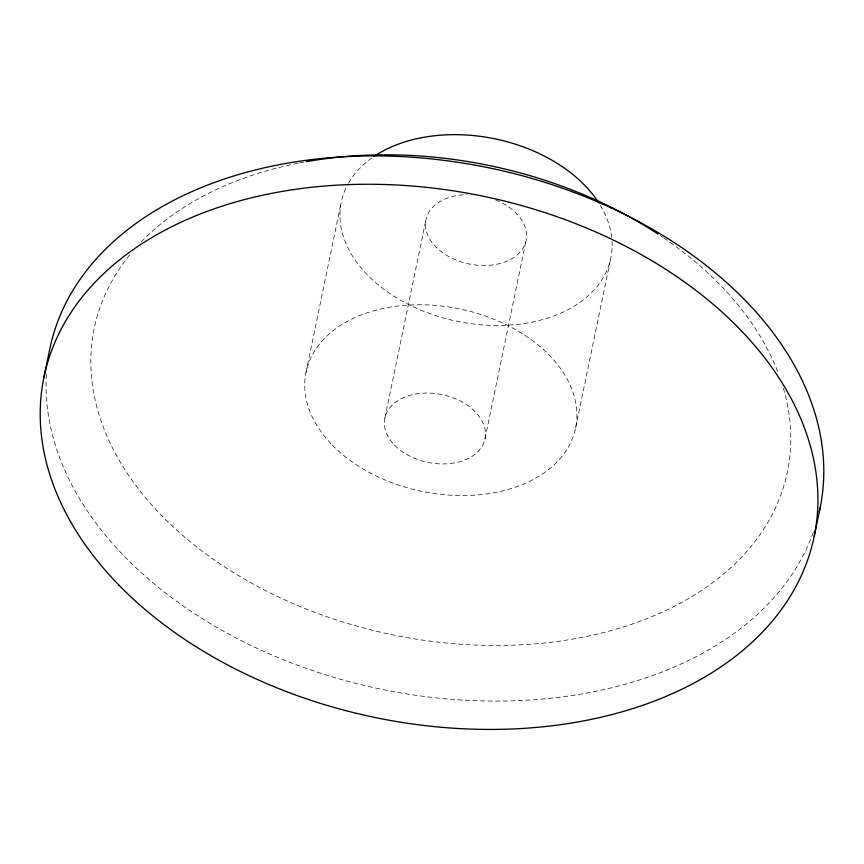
<?xml version="1.0" encoding="UTF-8"?>
<svg xmlns="http://www.w3.org/2000/svg" width="864" height="864" viewBox="0 0 864 864"><rect width="100%" height="100%" fill="white"/><g stroke="black" fill="none" stroke-linecap="round" stroke-linejoin="round"><path stroke-width="0.65" stroke-dasharray="4.32 3.24" d="M305.986 372.395L341.215 202.316M384.858 418.187L425.952 219.758M485.006 438.804L526.1 240.376M575.618 427.907L610.848 257.818M813.294 532.289A393.271 266.198 11.7 0 1 379.372 688.835A393.271 266.198 11.7 0 1 46.634 371.293M612.014 241.088A137.646 93.172 11.7 0 1 455.512 320.954A137.646 93.172 11.7 0 1 347.922 184.151M348.57 183.006A137.646 93.172 11.7 0 1 372.676 157.388M600.221 205.189A137.646 93.172 11.7 0 1 611.917 239.782M495.688 199.984A51.127 34.603 11.7 0 1 513.659 257.58A51.127 34.603 11.7 0 1 431.86 242.233A51.127 34.603 11.7 0 1 467.154 194.638M783.367 388.249A353.948 239.576 11.7 0 1 393.725 635.062A353.948 239.576 11.7 0 1 129.74 254.88M141.188 241.963A353.948 239.576 11.7 0 1 298.22 163.188M299.57 162.929A353.948 239.576 11.7 0 1 304.96 161.914M660.28 235.58A353.948 239.576 11.7 0 1 662.569 237.114M663.703 237.881A353.948 239.576 11.7 0 1 778.28 373.108M332.284 445.068A137.646 93.172 11.7 0 0 566.201 450.587A137.646 93.172 11.7 0 0 423.932 304.798A137.646 93.172 11.7 0 0 332.284 445.068M394.621 445.187A51.127 34.603 11.7 0 0 481.507 447.228A51.127 34.603 11.7 0 0 428.674 393.077A51.127 34.603 11.7 0 0 394.621 445.187"/><path stroke-width="1.3" d="M43.87 377.546L49.745 349.207A393.271 266.198 11.7 0 1 491.119 168.296A393.271 266.198 11.7 0 1 819.288 511.682M814.255 536.144L820.13 507.794M373.734 156.654A137.646 93.172 11.7 0 1 598.86 202.997M306.31 161.665A353.948 239.576 11.7 0 1 657.99 234.058M118.994 585.187A393.271 266.198 11.7 0 0 787.331 600.944A393.271 266.198 11.7 0 0 380.862 184.41A393.271 266.198 11.7 0 0 118.994 585.187"/></g></svg>
